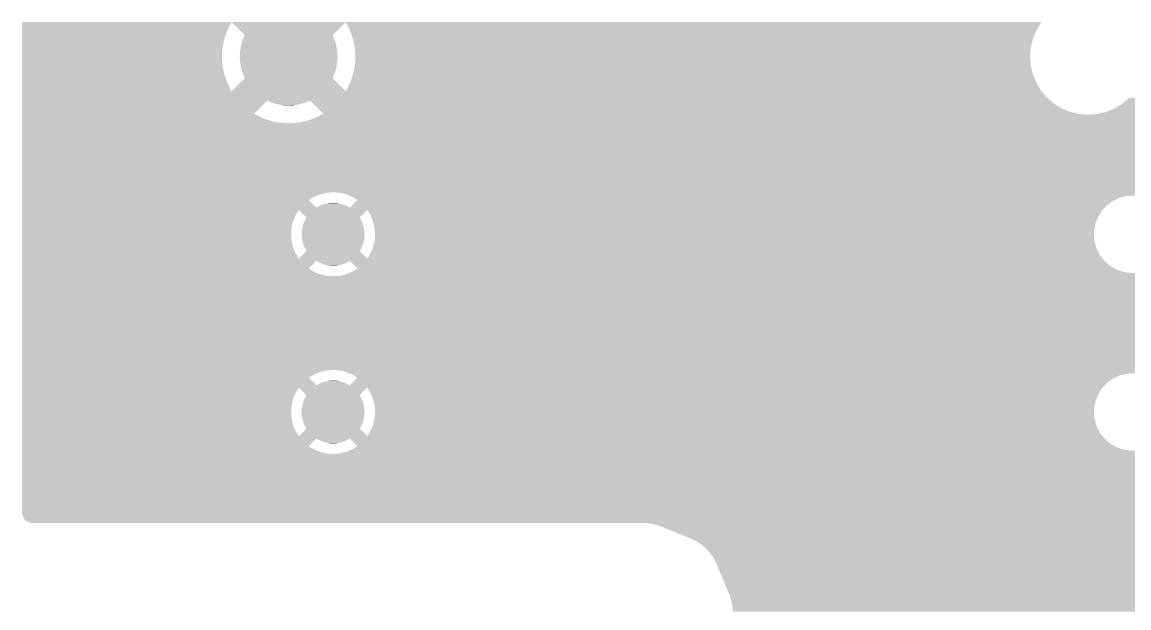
# Model space of a CAD drawing. Extents: x 295 to 953, y 10 to 290.
# Drawn here: x 715.26 to 750.07, y 109.36 to 127.78 of the extents above; entities that cross this region are included whole.
import ezdxf

# ---------------------------------------------------------------- set-up
doc = ezdxf.new("R2010")
doc.units = 0
doc.header["$LTSCALE"] = 5
doc.header["$MEASUREMENT"] = 0
doc.layers.add('PWR1', color=7, linetype='CONTINUOUS')

msp = doc.modelspace()

# ---------------------------------------------------------------- linework, layer by layer
at = {"layer": 'PWR1'}
for points in [[(715.264, 127.779), (715.264, 127.785), (747.32, 127.779), (747.324, 127.785)], [(715.264, 127.695), (715.264, 127.779), (721.803, 127.695), (721.851, 127.779)], [(722.263, 127.367), (721.851, 127.779), (725.028, 127.367), (725.44, 127.779)], [(725.476, 127.716), (725.44, 127.779), (747.281, 127.716), (747.32, 127.779)], [(715.264, 127.609), (715.264, 127.695), (721.759, 127.609), (721.803, 127.695)], [(715.264, 127.521), (715.264, 127.609), (721.719, 127.521), (721.759, 127.609)], [(715.264, 127.431), (715.264, 127.521), (721.683, 127.431), (721.719, 127.521)], [(715.264, 127.34), (715.264, 127.431), (721.651, 127.34), (721.683, 127.431)], [(725.521, 127.63), (725.476, 127.716), (747.227, 127.63), (747.281, 127.716)], [(725.562, 127.543), (725.521, 127.63), (747.172, 127.543), (747.227, 127.63)], [(725.563, 127.542), (725.562, 127.543), (747.172, 127.542), (747.172, 127.543)], [(725.6, 127.453), (725.563, 127.542), (747.134, 127.453), (747.172, 127.542)], [(725.632, 127.362), (725.6, 127.453), (747.095, 127.362), (747.134, 127.453)], [(715.264, 127.247), (715.264, 127.34), (721.624, 127.247), (721.651, 127.34)], [(715.264, 127.153), (715.264, 127.247), (721.6, 127.153), (721.624, 127.247)], [(715.264, 127.058), (715.264, 127.153), (721.582, 127.058), (721.6, 127.153)], [(715.264, 126.962), (715.264, 127.058), (721.567, 126.962), (721.582, 127.058)], [(722.145, 127.025), (722.152, 127.056), (725.147, 127.025), (725.139, 127.056)], [(722.152, 127.056), (722.165, 127.106), (725.139, 127.056), (725.127, 127.106)], [(722.165, 127.106), (722.173, 127.136), (725.127, 127.106), (725.117, 127.136)], [(722.173, 127.136), (722.189, 127.185), (725.117, 127.136), (725.102, 127.185)], [(722.189, 127.185), (722.199, 127.215), (725.102, 127.185), (725.092, 127.215)], [(722.199, 127.215), (722.218, 127.263), (725.092, 127.215), (725.074, 127.263)], [(722.218, 127.263), (722.229, 127.292), (725.074, 127.263), (725.062, 127.292)], [(722.229, 127.292), (722.25, 127.339), (725.062, 127.292), (725.041, 127.339)], [(722.25, 127.339), (722.263, 127.367), (725.041, 127.339), (725.028, 127.367)], [(725.658, 127.28), (725.632, 127.362), (747.06, 127.28), (747.095, 127.362)], [(725.661, 127.269), (725.658, 127.28), (747.057, 127.269), (747.06, 127.28)], [(725.685, 127.176), (725.661, 127.269), (747.034, 127.176), (747.057, 127.269)], [(725.705, 127.081), (725.685, 127.176), (747.01, 127.081), (747.034, 127.176)], [(725.718, 127.003), (725.705, 127.081), (746.99, 127.003), (747.01, 127.081)], [(715.264, 126.866), (715.264, 126.962), (721.557, 126.866), (721.567, 126.962)], [(715.264, 126.769), (715.264, 126.866), (721.551, 126.769), (721.557, 126.866)], [(715.264, 126.696), (715.264, 126.769), (721.55, 126.696), (721.551, 126.769)], [(715.264, 126.599), (715.264, 126.696), (721.552, 126.599), (721.55, 126.696)], [(722.109, 126.728), (722.112, 126.779), (725.181, 126.728), (725.18, 126.779)], [(722.109, 126.696), (722.109, 126.728), (725.182, 126.696), (725.181, 126.728)], [(722.11, 126.665), (722.109, 126.696), (725.182, 126.665), (725.182, 126.696)], [(722.112, 126.779), (722.113, 126.81), (725.18, 126.779), (725.177, 126.81)], [(722.113, 126.81), (722.118, 126.862), (725.177, 126.81), (725.173, 126.862)], [(722.118, 126.862), (722.121, 126.893), (725.173, 126.862), (725.169, 126.893)], [(722.121, 126.893), (722.129, 126.944), (725.169, 126.893), (725.162, 126.944)], [(722.129, 126.944), (722.134, 126.975), (725.162, 126.944), (725.156, 126.975)], [(722.134, 126.975), (722.145, 127.025), (725.156, 126.975), (725.147, 127.025)], [(725.721, 126.986), (725.718, 127.003), (746.989, 126.986), (746.99, 127.003)], [(725.732, 126.889), (725.721, 126.986), (746.981, 126.889), (746.989, 126.986)], [(725.739, 126.793), (725.732, 126.889), (746.972, 126.793), (746.981, 126.889)], [(725.741, 126.696), (725.739, 126.793), (746.964, 126.696), (746.972, 126.793)], [(725.74, 126.623), (725.741, 126.696), (746.97, 126.623), (746.964, 126.696)], [(715.264, 126.503), (715.264, 126.599), (721.559, 126.503), (721.552, 126.599)], [(715.264, 126.407), (715.264, 126.503), (721.57, 126.407), (721.559, 126.503)], [(715.264, 126.311), (715.264, 126.407), (721.586, 126.311), (721.57, 126.407)], [(722.111, 126.613), (722.11, 126.665), (725.179, 126.613), (725.182, 126.665)], [(722.114, 126.582), (722.111, 126.613), (725.178, 126.582), (725.179, 126.613)], [(722.118, 126.531), (722.114, 126.582), (725.173, 126.531), (725.178, 126.582)], [(722.122, 126.499), (722.118, 126.531), (725.17, 126.499), (725.173, 126.531)], [(722.129, 126.449), (722.122, 126.499), (725.162, 126.449), (725.17, 126.499)], [(722.135, 126.418), (722.129, 126.449), (725.157, 126.418), (725.162, 126.449)], [(722.144, 126.367), (722.135, 126.418), (725.146, 126.367), (725.157, 126.418)], [(722.152, 126.336), (722.144, 126.367), (725.14, 126.336), (725.146, 126.367)], [(725.71, 126.334), (725.721, 126.411), (747.005, 126.334), (746.987, 126.411)], [(725.721, 126.411), (725.724, 126.43), (746.987, 126.411), (746.985, 126.43)], [(725.724, 126.43), (725.734, 126.526), (746.985, 126.43), (746.978, 126.526)], [(725.734, 126.526), (725.74, 126.623), (746.978, 126.526), (746.97, 126.623)], [(715.264, 126.216), (715.264, 126.311), (721.606, 126.216), (721.586, 126.311)], [(715.264, 126.123), (715.264, 126.216), (721.63, 126.123), (721.606, 126.216)], [(715.264, 126.03), (715.264, 126.123), (721.659, 126.03), (721.63, 126.123)], [(715.264, 125.939), (715.264, 126.03), (721.691, 125.939), (721.659, 126.03)], [(721.851, 125.613), (722.263, 126.025), (725.44, 125.613), (725.028, 126.025)], [(722.164, 126.287), (722.152, 126.336), (725.126, 126.287), (725.14, 126.336)], [(722.174, 126.256), (722.164, 126.287), (725.118, 126.256), (725.126, 126.287)], [(722.189, 126.207), (722.174, 126.256), (725.102, 126.207), (725.118, 126.256)], [(722.2, 126.178), (722.189, 126.207), (725.092, 126.178), (725.102, 126.207)], [(722.217, 126.13), (722.2, 126.178), (725.073, 126.13), (725.092, 126.178)], [(722.23, 126.1), (722.217, 126.13), (725.062, 126.1), (725.073, 126.13)], [(722.25, 126.053), (722.23, 126.1), (725.041, 126.053), (725.062, 126.1)], [(722.263, 126.025), (722.25, 126.053), (725.028, 126.025), (725.041, 126.053)], [(725.608, 125.961), (725.64, 126.053), (747.124, 125.961), (747.086, 126.053)], [(725.64, 126.053), (725.664, 126.134), (747.086, 126.053), (747.053, 126.134)], [(725.664, 126.134), (725.667, 126.145), (747.053, 126.134), (747.05, 126.145)], [(725.667, 126.145), (725.691, 126.239), (747.05, 126.145), (747.028, 126.239)], [(725.691, 126.239), (725.71, 126.334), (747.028, 126.239), (747.005, 126.334)], [(715.264, 125.85), (715.264, 125.939), (721.729, 125.85), (721.691, 125.939)], [(715.264, 125.762), (715.264, 125.85), (721.77, 125.762), (721.729, 125.85)], [(715.264, 125.677), (715.264, 125.762), (721.815, 125.677), (721.77, 125.762)], [(715.264, 125.613), (715.264, 125.677), (721.851, 125.613), (721.815, 125.677)], [(725.447, 125.626), (725.488, 125.697), (747.311, 125.626), (747.267, 125.697)], [(725.488, 125.697), (725.532, 125.783), (747.267, 125.697), (747.214, 125.783)], [(725.532, 125.783), (725.571, 125.87), (747.214, 125.783), (747.162, 125.87)], [(725.571, 125.87), (725.572, 125.871), (747.162, 125.87), (747.161, 125.871)], [(725.572, 125.871), (725.608, 125.961), (747.161, 125.871), (747.124, 125.961)], [(715.264, 125.408), (715.264, 125.613), (747.495, 125.408), (747.321, 125.613)], [(715.264, 125.314), (715.264, 125.408), (747.605, 125.314), (747.495, 125.408)], [(715.264, 124.902), (715.264, 125.314), (722.563, 124.902), (722.974, 125.314)], [(723.033, 125.287), (722.974, 125.314), (724.26, 125.287), (724.317, 125.314)], [(724.409, 125.222), (724.317, 125.314), (747.712, 125.222), (747.605, 125.314)], [(725.44, 125.613), (725.447, 125.626), (747.321, 125.613), (747.311, 125.626)], [(749.902, 125.25), (750.071, 125.392), (765.454, 125.25), (765.324, 125.392)], [(723.05, 125.28), (723.033, 125.287), (724.24, 125.28), (724.26, 125.287)], [(723.11, 125.256), (723.05, 125.28), (724.183, 125.256), (724.24, 125.28)], [(723.127, 125.249), (723.11, 125.256), (724.163, 125.249), (724.183, 125.256)], [(723.188, 125.229), (723.127, 125.249), (724.104, 125.229), (724.163, 125.249)], [(723.206, 125.224), (723.188, 125.229), (724.084, 125.224), (724.104, 125.229)], [(723.268, 125.207), (723.206, 125.224), (724.025, 125.207), (724.084, 125.224)], [(723.286, 125.202), (723.268, 125.207), (724.003, 125.202), (724.025, 125.207)], [(723.349, 125.189), (723.286, 125.202), (723.944, 125.189), (724.003, 125.202)], [(723.367, 125.185), (723.349, 125.189), (723.922, 125.185), (723.944, 125.189)], [(723.432, 125.175), (723.367, 125.185), (723.862, 125.175), (723.922, 125.185)], [(723.449, 125.172), (723.432, 125.175), (723.839, 125.172), (723.862, 125.175)], [(723.515, 125.165), (723.449, 125.172), (723.78, 125.165), (723.839, 125.172)], [(723.531, 125.164), (723.515, 125.165), (723.753, 125.164), (723.78, 125.165)], [(723.603, 125.16), (723.531, 125.164), (723.697, 125.16), (723.753, 125.164)], [(723.614, 125.16), (723.603, 125.16), (723.614, 125.16), (723.697, 125.16)], [(724.559, 125.072), (724.409, 125.222), (747.955, 125.072), (747.712, 125.222)], [(724.669, 124.961), (724.559, 125.072), (748.218, 124.961), (747.955, 125.072)], [(724.728, 124.902), (724.669, 124.961), (748.458, 124.902), (748.218, 124.961)], [(749.065, 124.889), (749.343, 124.954), (786.65, 124.889), (786.65, 124.954)], [(749.343, 124.954), (749.466, 125.004), (786.65, 124.954), (786.65, 125.004)], [(749.466, 125.004), (749.567, 125.045), (766.027, 125.004), (765.82, 125.045)], [(749.567, 125.045), (749.608, 125.061), (765.82, 125.045), (765.781, 125.061)], [(749.608, 125.061), (749.719, 125.128), (765.781, 125.061), (765.626, 125.128)], [(749.719, 125.128), (749.853, 125.208), (765.626, 125.128), (765.513, 125.208)], [(749.853, 125.208), (749.902, 125.25), (765.513, 125.208), (765.454, 125.25)], [(715.264, 124.854), (715.264, 124.902), (722.647, 124.854), (722.563, 124.902)], [(715.264, 124.81), (715.264, 124.854), (722.733, 124.81), (722.647, 124.854)], [(715.264, 124.77), (715.264, 124.81), (722.821, 124.77), (722.733, 124.81)], [(715.264, 124.734), (715.264, 124.77), (722.911, 124.734), (722.821, 124.77)], [(715.264, 124.702), (715.264, 124.734), (723.002, 124.702), (722.911, 124.734)], [(715.264, 124.674), (715.264, 124.702), (723.095, 124.674), (723.002, 124.702)], [(715.264, 124.651), (715.264, 124.674), (723.189, 124.651), (723.095, 124.674)], [(715.264, 124.632), (715.264, 124.651), (723.284, 124.632), (723.189, 124.651)], [(715.264, 124.618), (715.264, 124.632), (723.379, 124.618), (723.284, 124.632)], [(715.264, 124.607), (715.264, 124.618), (723.476, 124.607), (723.379, 124.618)], [(715.264, 124.602), (715.264, 124.607), (723.572, 124.602), (723.476, 124.607)], [(723.766, 124.604), (723.862, 124.612), (786.65, 124.604), (786.65, 124.612)], [(723.862, 124.612), (723.958, 124.624), (786.65, 124.612), (786.65, 124.624)], [(723.958, 124.624), (724.054, 124.641), (786.65, 124.624), (786.65, 124.641)], [(724.054, 124.641), (724.148, 124.662), (786.65, 124.641), (786.65, 124.662)], [(724.148, 124.662), (724.241, 124.687), (786.65, 124.662), (786.65, 124.687)], [(724.241, 124.687), (724.334, 124.717), (786.65, 124.687), (786.65, 124.717)], [(724.334, 124.717), (724.424, 124.751), (786.65, 124.717), (786.65, 124.751)], [(724.424, 124.751), (724.513, 124.789), (786.65, 124.751), (786.65, 124.789)], [(724.513, 124.789), (724.6, 124.831), (786.65, 124.789), (786.65, 124.831)], [(724.6, 124.831), (724.671, 124.869), (786.65, 124.831), (786.65, 124.869)], [(724.671, 124.869), (724.686, 124.877), (748.78, 124.869), (748.686, 124.877)], [(724.686, 124.877), (724.713, 124.893), (748.686, 124.877), (748.496, 124.893)], [(724.713, 124.893), (724.728, 124.902), (748.496, 124.893), (748.458, 124.902)], [(748.78, 124.869), (749.065, 124.889), (786.65, 124.869), (786.65, 124.889)], [(715.264, 124.601), (715.264, 124.602), (723.669, 124.601), (723.572, 124.602)], [(715.264, 123.499), (715.264, 124.601), (786.65, 123.499), (786.65, 124.601)], [(723.669, 124.601), (723.766, 124.604), (786.65, 124.601), (786.65, 124.604)], [(715.264, 123.495), (715.264, 123.499), (764.036, 123.495), (764.246, 123.499)], [(715.264, 123.447), (715.264, 123.495), (763.83, 123.447), (764.036, 123.495)], [(715.264, 123.357), (715.264, 123.447), (763.64, 123.357), (763.83, 123.447)], [(715.264, 123.229), (715.264, 123.357), (763.472, 123.229), (763.64, 123.357)], [(715.264, 123.068), (715.264, 123.229), (763.335, 123.068), (763.472, 123.229)], [(715.264, 122.883), (715.264, 123.068), (763.235, 122.883), (763.335, 123.068)], [(715.264, 122.68), (715.264, 122.883), (763.177, 122.68), (763.235, 122.883)], [(715.264, 122.505), (715.264, 122.68), (763.161, 122.505), (763.177, 122.68)], [(715.264, 122.427), (715.264, 122.505), (763.169, 122.427), (763.161, 122.505)], [(715.264, 122.422), (715.264, 122.427), (724.935, 122.422), (725.012, 122.427)], [(715.264, 122.414), (715.264, 122.422), (724.859, 122.414), (724.935, 122.422)], [(715.264, 122.401), (715.264, 122.414), (724.783, 122.401), (724.859, 122.414)], [(715.264, 122.384), (715.264, 122.401), (724.708, 122.384), (724.783, 122.401)], [(715.264, 122.362), (715.264, 122.384), (724.635, 122.362), (724.708, 122.384)], [(715.264, 122.336), (715.264, 122.362), (724.563, 122.336), (724.635, 122.362)], [(715.264, 122.306), (715.264, 122.336), (724.492, 122.306), (724.563, 122.336)], [(715.264, 122.272), (715.264, 122.306), (724.423, 122.272), (724.492, 122.306)], [(715.264, 122.234), (715.264, 122.272), (724.356, 122.234), (724.423, 122.272)], [(715.264, 122.192), (715.264, 122.234), (724.292, 122.192), (724.356, 122.234)], [(715.264, 122.184), (715.264, 122.192), (724.279, 122.184), (724.292, 122.192)], [(715.264, 121.946), (715.264, 122.184), (724.517, 121.946), (724.279, 122.184)], [(725.089, 122.426), (725.012, 122.427), (763.169, 122.426), (763.169, 122.427)], [(725.165, 122.421), (725.089, 122.426), (763.17, 122.421), (763.169, 122.426)], [(725.242, 122.412), (725.165, 122.421), (763.171, 122.412), (763.17, 122.421)], [(725.317, 122.398), (725.242, 122.412), (763.172, 122.398), (763.171, 122.412)], [(725.392, 122.38), (725.317, 122.398), (763.174, 122.38), (763.172, 122.398)], [(725.465, 122.357), (725.392, 122.38), (763.177, 122.357), (763.174, 122.38)], [(725.537, 122.331), (725.465, 122.357), (763.18, 122.331), (763.177, 122.357)], [(725.549, 122.325), (725.537, 122.331), (763.18, 122.325), (763.18, 122.331)], [(725.58, 122.312), (725.549, 122.325), (750.002, 122.312), (750.234, 122.325)], [(725.607, 122.3), (725.58, 122.312), (749.954, 122.3), (750.002, 122.312)], [(725.676, 122.265), (725.607, 122.3), (749.818, 122.265), (749.954, 122.3)], [(725.694, 122.254), (725.676, 122.265), (749.776, 122.254), (749.818, 122.265)], [(725.742, 122.226), (725.694, 122.254), (749.716, 122.226), (749.776, 122.254)], [(725.806, 122.183), (725.742, 122.226), (749.626, 122.183), (749.716, 122.226)], [(725.777, 122.155), (725.806, 122.183), (749.565, 122.155), (749.626, 122.183)], [(715.264, 121.871), (715.264, 121.946), (749.243, 121.871), (749.312, 121.946)], [(715.264, 121.808), (715.264, 121.871), (723.925, 121.808), (723.967, 121.871)], [(724.205, 121.634), (723.967, 121.871), (725.88, 121.634), (726.118, 121.871)], [(724.517, 121.946), (724.555, 121.969), (725.568, 121.946), (725.529, 121.969)], [(724.555, 121.969), (724.575, 121.979), (725.529, 121.969), (725.511, 121.979)], [(724.575, 121.979), (724.614, 122), (725.511, 121.979), (725.47, 122)], [(724.614, 122), (724.635, 122.009), (725.47, 122), (725.451, 122.009)], [(724.635, 122.009), (724.675, 122.026), (725.451, 122.009), (725.409, 122.026)], [(724.675, 122.026), (724.697, 122.034), (725.409, 122.026), (725.39, 122.034)], [(724.697, 122.034), (724.737, 122.049), (725.39, 122.034), (725.346, 122.049)], [(724.737, 122.049), (724.76, 122.055), (725.346, 122.049), (725.327, 122.055)], [(724.76, 122.055), (724.801, 122.067), (725.327, 122.055), (725.282, 122.067)], [(724.801, 122.067), (724.825, 122.072), (725.282, 122.067), (725.262, 122.072)], [(724.825, 122.072), (724.866, 122.081), (725.262, 122.072), (725.216, 122.081)], [(724.866, 122.081), (724.891, 122.085), (725.216, 122.081), (725.197, 122.085)], [(724.891, 122.085), (724.932, 122.091), (725.197, 122.085), (725.149, 122.091)], [(724.932, 122.091), (724.96, 122.093), (725.149, 122.091), (725.131, 122.093)], [(724.96, 122.093), (724.998, 122.096), (725.131, 122.093), (725.078, 122.096)], [(724.998, 122.096), (725.065, 122.097), (725.078, 122.096), (725.065, 122.097)], [(725.568, 121.946), (725.639, 122.017), (749.312, 121.946), (749.377, 122.017)], [(725.639, 122.017), (725.777, 122.155), (749.377, 122.017), (749.565, 122.155)], [(726.136, 121.846), (726.118, 121.871), (749.219, 121.846), (749.243, 121.871)], [(726.144, 121.833), (726.136, 121.846), (749.211, 121.833), (749.219, 121.846)], [(726.184, 121.768), (726.144, 121.833), (749.171, 121.768), (749.211, 121.833)], [(715.264, 121.741), (715.264, 121.808), (723.886, 121.741), (723.925, 121.808)], [(715.264, 121.673), (715.264, 121.741), (723.851, 121.673), (723.886, 121.741)], [(715.264, 121.603), (715.264, 121.673), (723.82, 121.603), (723.851, 121.673)], [(715.264, 121.531), (715.264, 121.603), (723.793, 121.531), (723.82, 121.603)], [(715.264, 121.457), (715.264, 121.531), (723.771, 121.457), (723.793, 121.531)], [(724.116, 121.455), (724.133, 121.496), (725.968, 121.455), (725.952, 121.496)], [(724.133, 121.496), (724.142, 121.517), (725.952, 121.496), (725.943, 121.517)], [(724.142, 121.517), (724.162, 121.557), (725.943, 121.517), (725.924, 121.557)], [(724.162, 121.557), (724.171, 121.576), (725.924, 121.557), (725.913, 121.576)], [(724.171, 121.576), (724.194, 121.615), (725.913, 121.576), (725.892, 121.615)], [(724.194, 121.615), (724.205, 121.634), (725.892, 121.615), (725.88, 121.634)], [(726.221, 121.7), (726.184, 121.768), (749.129, 121.7), (749.171, 121.768)], [(726.246, 121.647), (726.221, 121.7), (749.096, 121.647), (749.129, 121.7)], [(726.253, 121.631), (726.246, 121.647), (749.09, 121.631), (749.096, 121.647)], [(726.282, 121.559), (726.253, 121.631), (749.063, 121.559), (749.09, 121.631)], [(726.306, 121.487), (726.282, 121.559), (749.035, 121.487), (749.063, 121.559)], [(726.321, 121.43), (726.306, 121.487), (749.014, 121.43), (749.035, 121.487)], [(715.264, 121.383), (715.264, 121.457), (723.753, 121.383), (723.771, 121.457)], [(715.264, 121.307), (715.264, 121.383), (723.739, 121.307), (723.753, 121.383)], [(715.264, 121.231), (715.264, 121.307), (723.73, 121.231), (723.739, 121.307)], [(715.264, 121.154), (715.264, 121.231), (723.725, 121.154), (723.73, 121.231)], [(715.264, 121.077), (715.264, 121.154), (723.724, 121.077), (723.725, 121.154)], [(724.053, 121.108), (724.054, 121.13), (726.032, 121.108), (726.031, 121.13)], [(724.054, 121.13), (724.056, 121.175), (726.031, 121.13), (726.029, 121.175)], [(724.056, 121.175), (724.057, 121.197), (726.029, 121.175), (726.027, 121.197)], [(724.057, 121.197), (724.063, 121.241), (726.027, 121.197), (726.023, 121.241)], [(724.063, 121.241), (724.066, 121.263), (726.023, 121.241), (726.019, 121.263)], [(724.066, 121.263), (724.074, 121.306), (726.019, 121.263), (726.012, 121.306)], [(724.074, 121.306), (724.078, 121.328), (726.012, 121.306), (726.006, 121.328)], [(724.078, 121.328), (724.09, 121.371), (726.006, 121.328), (725.996, 121.371)], [(724.09, 121.371), (724.095, 121.392), (725.996, 121.371), (725.989, 121.392)], [(724.095, 121.392), (724.109, 121.434), (725.989, 121.392), (725.976, 121.434)], [(724.109, 121.434), (724.116, 121.455), (725.976, 121.434), (725.968, 121.455)], [(726.326, 121.412), (726.321, 121.43), (749.011, 121.412), (749.014, 121.43)], [(726.341, 121.337), (726.326, 121.412), (748.998, 121.337), (749.011, 121.412)], [(726.352, 121.261), (726.341, 121.337), (748.984, 121.261), (748.998, 121.337)], [(726.358, 121.2), (726.352, 121.261), (748.974, 121.2), (748.984, 121.261)], [(726.359, 121.185), (726.358, 121.2), (748.973, 121.185), (748.974, 121.2)], [(726.361, 121.108), (726.359, 121.185), (748.97, 121.108), (748.973, 121.185)], [(715.264, 121.001), (715.264, 121.077), (723.728, 121.001), (723.724, 121.077)], [(715.264, 120.925), (715.264, 121.001), (723.737, 120.925), (723.728, 121.001)], [(715.264, 120.849), (715.264, 120.925), (723.75, 120.849), (723.737, 120.925)], [(715.264, 120.774), (715.264, 120.849), (723.767, 120.774), (723.75, 120.849)], [(724.054, 121.086), (724.053, 121.108), (726.031, 121.086), (726.032, 121.108)], [(724.056, 121.042), (724.054, 121.086), (726.029, 121.042), (726.031, 121.086)], [(724.058, 121.019), (724.056, 121.042), (726.028, 121.019), (726.029, 121.042)], [(724.062, 120.975), (724.058, 121.019), (726.022, 120.975), (726.028, 121.019)], [(724.066, 120.954), (724.062, 120.975), (726.019, 120.954), (726.022, 120.975)], [(724.074, 120.91), (724.066, 120.954), (726.011, 120.91), (726.019, 120.954)], [(724.079, 120.888), (724.074, 120.91), (726.007, 120.888), (726.011, 120.91)], [(724.089, 120.845), (724.079, 120.888), (725.996, 120.845), (726.007, 120.888)], [(724.096, 120.824), (724.089, 120.845), (725.99, 120.824), (725.996, 120.845)], [(724.109, 120.782), (724.096, 120.824), (725.976, 120.782), (725.99, 120.824)], [(724.117, 120.761), (724.109, 120.782), (725.969, 120.761), (725.976, 120.782)], [(726.314, 120.759), (726.332, 120.834), (749.027, 120.759), (749.005, 120.834)], [(726.332, 120.834), (726.34, 120.876), (749.005, 120.834), (748.993, 120.876)], [(726.34, 120.876), (726.346, 120.909), (748.993, 120.876), (748.989, 120.909)], [(726.346, 120.909), (726.356, 120.985), (748.989, 120.909), (748.982, 120.985)], [(726.356, 120.985), (726.361, 121.062), (748.982, 120.985), (748.975, 121.062)], [(726.361, 121.062), (726.361, 121.108), (748.975, 121.062), (748.97, 121.108)], [(715.264, 120.7), (715.264, 120.774), (723.788, 120.7), (723.767, 120.774)], [(715.264, 120.628), (715.264, 120.7), (723.814, 120.628), (723.788, 120.7)], [(715.264, 120.557), (715.264, 120.628), (723.844, 120.557), (723.814, 120.628)], [(715.264, 120.489), (715.264, 120.557), (723.878, 120.489), (723.844, 120.557)], [(715.264, 120.422), (715.264, 120.489), (723.916, 120.422), (723.878, 120.489)], [(723.967, 120.345), (724.205, 120.582), (726.118, 120.345), (725.88, 120.582)], [(724.133, 120.72), (724.117, 120.761), (725.952, 120.72), (725.969, 120.761)], [(724.142, 120.7), (724.133, 120.72), (725.943, 120.7), (725.952, 120.72)], [(724.161, 120.66), (724.142, 120.7), (725.924, 120.66), (725.943, 120.7)], [(724.172, 120.64), (724.161, 120.66), (725.914, 120.64), (725.924, 120.66)], [(724.193, 120.601), (724.172, 120.64), (725.891, 120.601), (725.914, 120.64)], [(724.205, 120.582), (724.193, 120.601), (725.88, 120.582), (725.891, 120.601)], [(726.161, 120.409), (726.182, 120.446), (749.196, 120.409), (749.166, 120.446)], [(726.182, 120.446), (726.199, 120.475), (749.166, 120.446), (749.151, 120.475)], [(726.199, 120.475), (726.234, 120.543), (749.151, 120.475), (749.115, 120.543)], [(726.234, 120.543), (726.265, 120.614), (749.115, 120.543), (749.079, 120.614)], [(726.265, 120.614), (726.28, 120.653), (749.079, 120.614), (749.059, 120.653)], [(726.28, 120.653), (726.292, 120.686), (749.059, 120.653), (749.049, 120.686)], [(726.292, 120.686), (726.314, 120.759), (749.049, 120.686), (749.027, 120.759)], [(715.264, 120.358), (715.264, 120.422), (723.958, 120.358), (723.916, 120.422)], [(715.264, 120.345), (715.264, 120.358), (723.967, 120.345), (723.958, 120.358)], [(715.264, 120.27), (715.264, 120.345), (749.305, 120.27), (749.246, 120.345)], [(715.264, 120.033), (715.264, 120.27), (724.279, 120.033), (724.517, 120.27)], [(724.556, 120.248), (724.517, 120.27), (725.53, 120.248), (725.568, 120.27)], [(724.574, 120.237), (724.556, 120.248), (725.51, 120.237), (725.53, 120.248)], [(724.615, 120.217), (724.574, 120.237), (725.471, 120.217), (725.51, 120.237)], [(724.634, 120.207), (724.615, 120.217), (725.45, 120.207), (725.471, 120.217)], [(724.676, 120.19), (724.634, 120.207), (725.41, 120.19), (725.45, 120.207)], [(724.695, 120.182), (724.676, 120.19), (725.388, 120.182), (725.41, 120.19)], [(724.739, 120.167), (724.695, 120.182), (725.348, 120.167), (725.388, 120.182)], [(724.758, 120.161), (724.739, 120.167), (725.325, 120.161), (725.348, 120.167)], [(724.803, 120.149), (724.758, 120.161), (725.284, 120.149), (725.325, 120.161)], [(724.823, 120.144), (724.803, 120.149), (725.26, 120.144), (725.284, 120.149)], [(724.869, 120.135), (724.823, 120.144), (725.219, 120.135), (725.26, 120.144)], [(724.888, 120.131), (724.869, 120.135), (725.194, 120.131), (725.219, 120.135)], [(724.936, 120.125), (724.888, 120.131), (725.153, 120.125), (725.194, 120.131)], [(724.954, 120.123), (724.936, 120.125), (725.125, 120.123), (725.153, 120.125)], [(725.007, 120.12), (724.954, 120.123), (725.087, 120.12), (725.125, 120.123)], [(725.02, 120.119), (725.007, 120.12), (725.02, 120.119), (725.087, 120.12)], [(725.575, 120.263), (725.568, 120.27), (749.311, 120.263), (749.305, 120.27)], [(725.727, 120.111), (725.575, 120.263), (749.488, 120.111), (749.311, 120.263)], [(725.806, 120.033), (725.727, 120.111), (749.627, 120.033), (749.488, 120.111)], [(726.118, 120.345), (726.161, 120.409), (749.246, 120.345), (749.196, 120.409)], [(715.264, 119.99), (715.264, 120.033), (724.343, 119.99), (724.279, 120.033)], [(715.264, 119.951), (715.264, 119.99), (724.409, 119.951), (724.343, 119.99)], [(715.264, 119.916), (715.264, 119.951), (724.478, 119.916), (724.409, 119.951)], [(715.264, 119.886), (715.264, 119.916), (724.548, 119.886), (724.478, 119.916)], [(715.264, 119.859), (715.264, 119.886), (724.62, 119.859), (724.548, 119.886)], [(715.264, 119.836), (715.264, 119.859), (724.693, 119.836), (724.62, 119.859)], [(715.264, 119.818), (715.264, 119.836), (724.768, 119.818), (724.693, 119.836)], [(715.264, 119.804), (715.264, 119.818), (724.844, 119.804), (724.768, 119.818)], [(715.264, 119.795), (715.264, 119.804), (724.92, 119.795), (724.844, 119.804)], [(715.264, 119.79), (715.264, 119.795), (724.996, 119.79), (724.92, 119.795)], [(715.264, 118.833), (715.264, 119.79), (786.65, 118.833), (786.65, 119.79)], [(715.264, 119.79), (715.264, 119.79), (725.073, 119.79), (724.996, 119.79)], [(725.073, 119.79), (725.15, 119.794), (786.65, 119.79), (786.65, 119.794)], [(725.15, 119.794), (725.226, 119.802), (786.65, 119.794), (786.65, 119.802)], [(725.226, 119.802), (725.302, 119.815), (786.65, 119.802), (786.65, 119.815)], [(725.302, 119.815), (725.377, 119.832), (786.65, 119.815), (786.65, 119.832)], [(725.377, 119.832), (725.45, 119.854), (786.65, 119.832), (786.65, 119.854)], [(725.45, 119.854), (725.523, 119.88), (786.65, 119.854), (786.65, 119.88)], [(725.523, 119.88), (725.548, 119.891), (786.65, 119.88), (786.65, 119.891)], [(725.548, 119.891), (725.593, 119.91), (750.143, 119.891), (750.001, 119.91)], [(725.593, 119.91), (725.617, 119.922), (750.001, 119.91), (749.912, 119.922)], [(725.617, 119.922), (725.662, 119.944), (749.912, 119.922), (749.846, 119.944)], [(725.662, 119.944), (725.729, 119.982), (749.846, 119.944), (749.733, 119.982)], [(725.729, 119.982), (725.751, 119.996), (749.733, 119.982), (749.691, 119.996)], [(725.751, 119.996), (725.793, 120.024), (749.691, 119.996), (749.642, 120.024)], [(725.793, 120.024), (725.806, 120.033), (749.642, 120.024), (749.627, 120.033)], [(715.264, 118.819), (715.264, 118.833), (756.987, 118.819), (757.219, 118.833)], [(715.264, 118.762), (715.264, 118.819), (756.761, 118.762), (756.987, 118.819)], [(715.264, 118.662), (715.264, 118.762), (756.55, 118.662), (756.761, 118.762)], [(715.264, 118.524), (715.264, 118.662), (756.362, 118.524), (756.55, 118.662)], [(715.264, 118.353), (715.264, 118.524), (756.204, 118.353), (756.362, 118.524)], [(715.264, 118.155), (715.264, 118.353), (756.081, 118.155), (756.204, 118.353)], [(715.264, 117.937), (715.264, 118.155), (755.999, 117.937), (756.081, 118.155)], [(715.264, 117.707), (715.264, 117.937), (755.959, 117.707), (755.999, 117.937)], [(715.264, 117.616), (715.264, 117.707), (755.955, 117.616), (755.959, 117.707)], [(715.264, 117.384), (715.264, 117.616), (755.978, 117.384), (755.955, 117.616)], [(715.264, 117.16), (715.264, 117.384), (756.044, 117.16), (755.978, 117.384)], [(715.264, 116.953), (715.264, 117.16), (756.151, 116.953), (756.044, 117.16)], [(715.264, 116.839), (715.264, 116.953), (756.242, 116.839), (756.151, 116.953)], [(715.264, 116.834), (715.264, 116.839), (724.935, 116.834), (725.012, 116.839)], [(715.264, 116.826), (715.264, 116.834), (724.859, 116.826), (724.935, 116.834)], [(715.264, 116.813), (715.264, 116.826), (724.783, 116.813), (724.859, 116.826)], [(715.264, 116.796), (715.264, 116.813), (724.708, 116.796), (724.783, 116.813)], [(715.264, 116.774), (715.264, 116.796), (724.635, 116.774), (724.708, 116.796)], [(715.264, 116.748), (715.264, 116.774), (724.563, 116.748), (724.635, 116.774)], [(715.264, 116.718), (715.264, 116.748), (724.492, 116.718), (724.563, 116.748)], [(715.264, 116.684), (715.264, 116.718), (724.423, 116.684), (724.492, 116.718)], [(715.264, 116.646), (715.264, 116.684), (724.356, 116.646), (724.423, 116.684)], [(715.264, 116.604), (715.264, 116.646), (724.292, 116.604), (724.356, 116.646)], [(715.264, 116.596), (715.264, 116.604), (724.279, 116.596), (724.292, 116.604)], [(725.089, 116.838), (725.012, 116.839), (756.243, 116.838), (756.242, 116.839)], [(725.165, 116.833), (725.089, 116.838), (756.246, 116.833), (756.243, 116.838)], [(725.242, 116.824), (725.165, 116.833), (756.254, 116.824), (756.246, 116.833)], [(725.317, 116.81), (725.242, 116.824), (756.265, 116.81), (756.254, 116.824)], [(725.392, 116.792), (725.317, 116.81), (756.279, 116.792), (756.265, 116.81)], [(725.461, 116.771), (725.392, 116.792), (756.296, 116.771), (756.279, 116.792)], [(725.465, 116.769), (725.461, 116.771), (756.298, 116.769), (756.296, 116.771)], [(725.537, 116.743), (725.465, 116.769), (756.329, 116.743), (756.298, 116.769)], [(725.549, 116.737), (725.537, 116.743), (756.335, 116.737), (756.329, 116.743)], [(725.58, 116.724), (725.549, 116.737), (750.002, 116.724), (750.234, 116.737)], [(725.607, 116.712), (725.58, 116.724), (749.954, 116.712), (750.002, 116.724)], [(725.676, 116.677), (725.607, 116.712), (749.818, 116.677), (749.954, 116.712)], [(725.694, 116.666), (725.676, 116.677), (749.776, 116.666), (749.818, 116.677)], [(725.742, 116.638), (725.694, 116.666), (749.716, 116.638), (749.776, 116.666)], [(725.806, 116.595), (725.742, 116.638), (749.626, 116.595), (749.716, 116.638)], [(715.264, 116.358), (715.264, 116.596), (724.517, 116.358), (724.279, 116.596)], [(715.264, 116.283), (715.264, 116.358), (749.243, 116.283), (749.312, 116.358)], [(715.264, 116.22), (715.264, 116.283), (723.925, 116.22), (723.967, 116.283)], [(724.205, 116.046), (723.967, 116.283), (725.88, 116.046), (726.118, 116.283)], [(724.517, 116.358), (724.555, 116.381), (725.568, 116.358), (725.529, 116.381)], [(724.555, 116.381), (724.575, 116.391), (725.529, 116.381), (725.511, 116.391)], [(724.575, 116.391), (724.614, 116.412), (725.511, 116.391), (725.47, 116.412)], [(724.614, 116.412), (724.635, 116.421), (725.47, 116.412), (725.451, 116.421)], [(724.635, 116.421), (724.675, 116.438), (725.451, 116.421), (725.409, 116.438)], [(724.675, 116.438), (724.697, 116.446), (725.409, 116.438), (725.39, 116.446)], [(724.697, 116.446), (724.737, 116.461), (725.39, 116.446), (725.346, 116.461)], [(724.737, 116.461), (724.76, 116.467), (725.346, 116.461), (725.327, 116.467)], [(724.76, 116.467), (724.801, 116.479), (725.327, 116.467), (725.282, 116.479)], [(724.801, 116.479), (724.825, 116.484), (725.282, 116.479), (725.262, 116.484)], [(724.825, 116.484), (724.866, 116.493), (725.262, 116.484), (725.216, 116.493)], [(724.866, 116.493), (724.891, 116.497), (725.216, 116.493), (725.197, 116.497)], [(724.891, 116.497), (724.932, 116.503), (725.197, 116.497), (725.149, 116.503)], [(724.932, 116.503), (724.96, 116.505), (725.149, 116.503), (725.131, 116.505)], [(724.96, 116.505), (724.998, 116.508), (725.131, 116.505), (725.078, 116.508)], [(724.998, 116.508), (725.065, 116.509), (725.078, 116.508), (725.065, 116.509)], [(725.568, 116.358), (725.639, 116.429), (749.312, 116.358), (749.377, 116.429)], [(725.639, 116.429), (725.777, 116.567), (749.377, 116.429), (749.565, 116.567)], [(725.777, 116.567), (725.806, 116.595), (749.565, 116.567), (749.626, 116.595)], [(726.136, 116.258), (726.118, 116.283), (749.219, 116.258), (749.243, 116.283)], [(726.144, 116.245), (726.136, 116.258), (749.211, 116.245), (749.219, 116.258)], [(715.264, 116.153), (715.264, 116.22), (723.886, 116.153), (723.925, 116.22)], [(715.264, 116.085), (715.264, 116.153), (723.851, 116.085), (723.886, 116.153)], [(715.264, 116.015), (715.264, 116.085), (723.82, 116.015), (723.851, 116.085)], [(715.264, 115.943), (715.264, 116.015), (723.793, 115.943), (723.82, 116.015)], [(715.264, 115.869), (715.264, 115.943), (723.771, 115.869), (723.793, 115.943)], [(724.116, 115.867), (724.133, 115.908), (725.968, 115.867), (725.952, 115.908)], [(724.133, 115.908), (724.142, 115.929), (725.952, 115.908), (725.943, 115.929)], [(724.142, 115.929), (724.162, 115.969), (725.943, 115.929), (725.924, 115.969)], [(724.162, 115.969), (724.171, 115.988), (725.924, 115.969), (725.913, 115.988)], [(724.171, 115.988), (724.194, 116.027), (725.913, 115.988), (725.892, 116.027)], [(724.194, 116.027), (724.205, 116.046), (725.892, 116.027), (725.88, 116.046)], [(726.184, 116.18), (726.144, 116.245), (749.171, 116.18), (749.211, 116.245)], [(726.221, 116.112), (726.184, 116.18), (749.129, 116.112), (749.171, 116.18)], [(726.246, 116.059), (726.221, 116.112), (749.096, 116.059), (749.129, 116.112)], [(726.253, 116.043), (726.246, 116.059), (749.09, 116.043), (749.096, 116.059)], [(726.282, 115.971), (726.253, 116.043), (749.063, 115.971), (749.09, 116.043)], [(726.306, 115.899), (726.282, 115.971), (749.035, 115.899), (749.063, 115.971)], [(715.264, 115.795), (715.264, 115.869), (723.753, 115.795), (723.771, 115.869)], [(715.264, 115.719), (715.264, 115.795), (723.739, 115.719), (723.753, 115.795)], [(715.264, 115.643), (715.264, 115.719), (723.73, 115.643), (723.739, 115.719)], [(715.264, 115.566), (715.264, 115.643), (723.725, 115.566), (723.73, 115.643)], [(715.264, 115.489), (715.264, 115.566), (723.724, 115.489), (723.725, 115.566)], [(724.054, 115.542), (724.056, 115.587), (726.031, 115.542), (726.029, 115.587)], [(724.056, 115.587), (724.057, 115.609), (726.029, 115.587), (726.027, 115.609)], [(724.057, 115.609), (724.063, 115.653), (726.027, 115.609), (726.023, 115.653)], [(724.063, 115.653), (724.066, 115.675), (726.023, 115.653), (726.019, 115.675)], [(724.066, 115.675), (724.074, 115.718), (726.019, 115.675), (726.012, 115.718)], [(724.074, 115.718), (724.078, 115.74), (726.012, 115.718), (726.006, 115.74)], [(724.078, 115.74), (724.09, 115.783), (726.006, 115.74), (725.996, 115.783)], [(724.09, 115.783), (724.095, 115.804), (725.996, 115.783), (725.989, 115.804)], [(724.095, 115.804), (724.109, 115.846), (725.989, 115.804), (725.976, 115.846)], [(724.109, 115.846), (724.116, 115.867), (725.976, 115.846), (725.968, 115.867)], [(726.321, 115.842), (726.306, 115.899), (749.014, 115.842), (749.035, 115.899)], [(726.326, 115.824), (726.321, 115.842), (749.011, 115.824), (749.014, 115.842)], [(726.341, 115.749), (726.326, 115.824), (748.998, 115.749), (749.011, 115.824)], [(726.352, 115.673), (726.341, 115.749), (748.984, 115.673), (748.998, 115.749)], [(726.358, 115.612), (726.352, 115.673), (748.974, 115.612), (748.984, 115.673)], [(726.359, 115.597), (726.358, 115.612), (748.973, 115.597), (748.974, 115.612)], [(726.361, 115.52), (726.359, 115.597), (748.97, 115.52), (748.973, 115.597)], [(715.264, 115.413), (715.264, 115.489), (723.728, 115.413), (723.724, 115.489)], [(715.264, 115.337), (715.264, 115.413), (723.737, 115.337), (723.728, 115.413)], [(715.264, 115.261), (715.264, 115.337), (723.75, 115.261), (723.737, 115.337)], [(715.264, 115.186), (715.264, 115.261), (723.767, 115.186), (723.75, 115.261)], [(724.053, 115.52), (724.054, 115.542), (726.032, 115.52), (726.031, 115.542)], [(724.054, 115.498), (724.053, 115.52), (726.031, 115.498), (726.032, 115.52)], [(724.056, 115.454), (724.054, 115.498), (726.029, 115.454), (726.031, 115.498)], [(724.058, 115.431), (724.056, 115.454), (726.028, 115.431), (726.029, 115.454)], [(724.062, 115.387), (724.058, 115.431), (726.022, 115.387), (726.028, 115.431)], [(724.066, 115.366), (724.062, 115.387), (726.019, 115.366), (726.022, 115.387)], [(724.074, 115.322), (724.066, 115.366), (726.011, 115.322), (726.019, 115.366)], [(724.079, 115.3), (724.074, 115.322), (726.007, 115.3), (726.011, 115.322)], [(724.089, 115.257), (724.079, 115.3), (725.996, 115.257), (726.007, 115.3)], [(724.096, 115.236), (724.089, 115.257), (725.99, 115.236), (725.996, 115.257)], [(724.109, 115.194), (724.096, 115.236), (725.976, 115.194), (725.99, 115.236)], [(726.314, 115.171), (726.332, 115.246), (749.027, 115.171), (749.005, 115.246)], [(726.332, 115.246), (726.34, 115.288), (749.005, 115.246), (748.993, 115.288)], [(726.34, 115.288), (726.346, 115.321), (748.993, 115.288), (748.989, 115.321)], [(726.346, 115.321), (726.356, 115.397), (748.989, 115.321), (748.982, 115.397)], [(726.356, 115.397), (726.361, 115.474), (748.982, 115.397), (748.975, 115.474)], [(726.361, 115.474), (726.361, 115.52), (748.975, 115.474), (748.97, 115.52)], [(715.264, 115.112), (715.264, 115.186), (723.788, 115.112), (723.767, 115.186)], [(715.264, 115.04), (715.264, 115.112), (723.814, 115.04), (723.788, 115.112)], [(715.264, 114.969), (715.264, 115.04), (723.844, 114.969), (723.814, 115.04)], [(715.264, 114.901), (715.264, 114.969), (723.878, 114.901), (723.844, 114.969)], [(715.264, 114.834), (715.264, 114.901), (723.916, 114.834), (723.878, 114.901)], [(723.967, 114.757), (724.205, 114.994), (726.118, 114.757), (725.88, 114.994)], [(724.117, 115.173), (724.109, 115.194), (725.969, 115.173), (725.976, 115.194)], [(724.133, 115.132), (724.117, 115.173), (725.952, 115.132), (725.969, 115.173)], [(724.142, 115.112), (724.133, 115.132), (725.943, 115.112), (725.952, 115.132)], [(724.161, 115.072), (724.142, 115.112), (725.924, 115.072), (725.943, 115.112)], [(724.172, 115.052), (724.161, 115.072), (725.914, 115.052), (725.924, 115.072)], [(724.193, 115.013), (724.172, 115.052), (725.891, 115.013), (725.914, 115.052)], [(724.205, 114.994), (724.193, 115.013), (725.88, 114.994), (725.891, 115.013)], [(726.182, 114.858), (726.199, 114.887), (749.166, 114.858), (749.151, 114.887)], [(726.199, 114.887), (726.234, 114.955), (749.151, 114.887), (749.115, 114.955)], [(726.234, 114.955), (726.265, 115.026), (749.115, 114.955), (749.079, 115.026)], [(726.265, 115.026), (726.28, 115.065), (749.079, 115.026), (749.059, 115.065)], [(726.28, 115.065), (726.292, 115.098), (749.059, 115.065), (749.049, 115.098)], [(726.292, 115.098), (726.314, 115.171), (749.049, 115.098), (749.027, 115.171)], [(715.264, 114.77), (715.264, 114.834), (723.958, 114.77), (723.916, 114.834)], [(715.264, 114.757), (715.264, 114.77), (723.967, 114.757), (723.958, 114.77)], [(715.264, 114.682), (715.264, 114.757), (749.305, 114.682), (749.246, 114.757)], [(715.264, 114.445), (715.264, 114.682), (724.279, 114.445), (724.517, 114.682)], [(724.556, 114.66), (724.517, 114.682), (725.53, 114.66), (725.568, 114.682)], [(724.574, 114.649), (724.556, 114.66), (725.51, 114.649), (725.53, 114.66)], [(724.615, 114.629), (724.574, 114.649), (725.471, 114.629), (725.51, 114.649)], [(724.634, 114.619), (724.615, 114.629), (725.45, 114.619), (725.471, 114.629)], [(724.676, 114.602), (724.634, 114.619), (725.41, 114.602), (725.45, 114.619)], [(724.695, 114.594), (724.676, 114.602), (725.388, 114.594), (725.41, 114.602)], [(724.739, 114.579), (724.695, 114.594), (725.348, 114.579), (725.388, 114.594)], [(724.758, 114.573), (724.739, 114.579), (725.325, 114.573), (725.348, 114.579)], [(724.803, 114.561), (724.758, 114.573), (725.284, 114.561), (725.325, 114.573)], [(724.823, 114.556), (724.803, 114.561), (725.26, 114.556), (725.284, 114.561)], [(724.869, 114.547), (724.823, 114.556), (725.219, 114.547), (725.26, 114.556)], [(724.888, 114.543), (724.869, 114.547), (725.194, 114.543), (725.219, 114.547)], [(724.936, 114.537), (724.888, 114.543), (725.153, 114.537), (725.194, 114.543)], [(724.954, 114.535), (724.936, 114.537), (725.125, 114.535), (725.153, 114.537)], [(725.007, 114.532), (724.954, 114.535), (725.087, 114.532), (725.125, 114.535)], [(725.02, 114.531), (725.007, 114.532), (725.02, 114.531), (725.087, 114.532)], [(725.575, 114.675), (725.568, 114.682), (749.311, 114.675), (749.305, 114.682)], [(725.727, 114.523), (725.575, 114.675), (749.488, 114.523), (749.311, 114.675)], [(725.806, 114.445), (725.727, 114.523), (749.627, 114.445), (749.488, 114.523)], [(726.118, 114.757), (726.161, 114.821), (749.246, 114.757), (749.196, 114.821)], [(726.161, 114.821), (726.182, 114.858), (749.196, 114.821), (749.166, 114.858)], [(715.264, 114.402), (715.264, 114.445), (724.343, 114.402), (724.279, 114.445)], [(715.264, 114.363), (715.264, 114.402), (724.409, 114.363), (724.343, 114.402)], [(715.264, 114.328), (715.264, 114.363), (724.478, 114.328), (724.409, 114.363)], [(715.264, 114.298), (715.264, 114.328), (724.548, 114.298), (724.478, 114.328)], [(715.264, 114.271), (715.264, 114.298), (724.62, 114.271), (724.548, 114.298)], [(715.264, 114.248), (715.264, 114.271), (724.693, 114.248), (724.62, 114.271)], [(715.264, 114.23), (715.264, 114.248), (724.768, 114.23), (724.693, 114.248)], [(715.264, 114.216), (715.264, 114.23), (724.844, 114.216), (724.768, 114.23)], [(715.264, 114.207), (715.264, 114.216), (724.92, 114.207), (724.844, 114.216)], [(715.264, 114.202), (715.264, 114.207), (724.996, 114.202), (724.92, 114.207)], [(715.264, 114.053), (715.264, 114.202), (762.345, 114.053), (762.329, 114.202)], [(715.264, 114.202), (715.264, 114.202), (725.073, 114.202), (724.996, 114.202)], [(725.073, 114.202), (725.15, 114.206), (762.329, 114.202), (762.329, 114.206)], [(725.15, 114.206), (725.226, 114.214), (762.329, 114.206), (762.328, 114.214)], [(725.226, 114.214), (725.302, 114.227), (762.328, 114.214), (762.327, 114.227)], [(725.302, 114.227), (725.377, 114.244), (762.327, 114.227), (762.325, 114.244)], [(725.377, 114.244), (725.44, 114.263), (762.325, 114.244), (762.323, 114.263)], [(725.44, 114.263), (725.45, 114.266), (762.323, 114.263), (762.323, 114.266)], [(725.45, 114.266), (725.523, 114.292), (762.323, 114.266), (762.325, 114.292)], [(725.523, 114.292), (725.548, 114.303), (762.325, 114.292), (762.326, 114.303)], [(725.548, 114.303), (725.593, 114.322), (750.143, 114.303), (750.001, 114.322)], [(725.593, 114.322), (725.617, 114.334), (750.001, 114.322), (749.912, 114.334)], [(725.617, 114.334), (725.662, 114.356), (749.912, 114.334), (749.846, 114.356)], [(725.662, 114.356), (725.729, 114.394), (749.846, 114.356), (749.733, 114.394)], [(725.729, 114.394), (725.751, 114.408), (749.733, 114.394), (749.691, 114.408)], [(725.751, 114.408), (725.793, 114.436), (749.691, 114.408), (749.642, 114.436)], [(725.793, 114.436), (725.806, 114.445), (749.642, 114.436), (749.627, 114.445)], [(715.264, 113.853), (715.264, 114.053), (762.411, 113.853), (762.345, 114.053)], [(715.264, 113.671), (715.264, 113.853), (762.518, 113.671), (762.411, 113.853)], [(715.264, 113.515), (715.264, 113.671), (762.66, 113.515), (762.518, 113.671)], [(715.264, 113.393), (715.264, 113.515), (762.832, 113.393), (762.66, 113.515)], [(715.264, 113.31), (715.264, 113.393), (763.026, 113.31), (762.832, 113.393)], [(715.264, 113.269), (715.264, 113.31), (763.233, 113.269), (763.026, 113.31)], [(715.264, 112.306), (715.264, 113.269), (786.65, 112.306), (786.65, 113.269)], [(715.344, 112.111), (715.264, 112.306), (786.65, 112.111), (786.65, 112.306)], [(715.544, 112.028), (715.345, 112.111), (786.65, 112.028), (786.65, 112.111)], [(734.871, 112.027), (734.822, 112.028), (786.65, 112.027), (786.65, 112.028)], [(735.119, 111.996), (734.871, 112.027), (786.65, 111.996), (786.65, 112.027)], [(735.357, 111.921), (735.119, 111.996), (786.65, 111.921), (786.65, 111.996)], [(736.34, 111.513), (735.357, 111.921), (786.65, 111.513), (786.65, 111.921)], [(736.424, 111.475), (736.34, 111.513), (786.65, 111.475), (786.65, 111.513)], [(736.637, 111.345), (736.424, 111.475), (786.65, 111.345), (786.65, 111.475)], [(736.823, 111.179), (736.637, 111.345), (786.65, 111.179), (786.65, 111.345)], [(736.977, 110.982), (736.823, 111.179), (786.65, 110.982), (786.65, 111.179)], [(737.094, 110.762), (736.977, 110.982), (786.65, 110.762), (786.65, 110.982)], [(737.507, 109.772), (737.094, 110.762), (786.65, 109.772), (786.65, 110.762)], [(737.527, 109.723), (737.507, 109.772), (786.65, 109.723), (786.65, 109.772)], [(737.593, 109.482), (737.527, 109.723), (786.65, 109.482), (786.65, 109.723)], [(737.616, 109.234), (737.593, 109.482), (786.65, 109.234), (786.65, 109.482)]]:
    msp.add_solid(points, dxfattribs=at)

doc.saveas('drawing.dxf')
